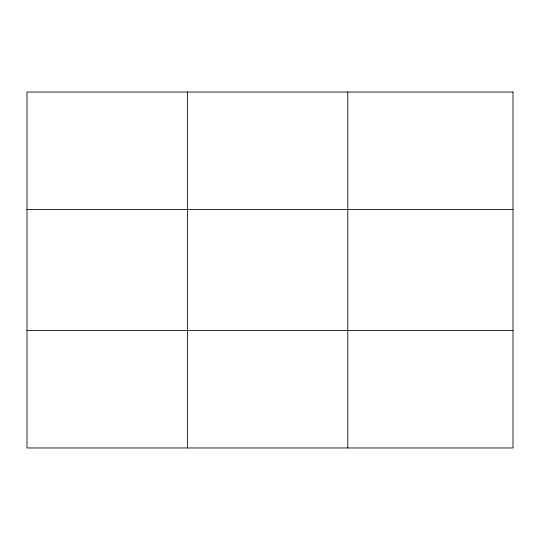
<?xml version="1.0" encoding="UTF-8"?>
<svg xmlns="http://www.w3.org/2000/svg" width="540" height="540" viewBox="0 0 540 540"><rect width="100%" height="100%" fill="white"/><g stroke="black" fill="none" stroke-linecap="round" stroke-linejoin="round"><path stroke-width="0.81" d="M187.38 92.043L187.38 447.957M347.76 92.043L347.76 447.957M27 209.493L513 209.493M27 330.507L513 330.507M513 92.043L513 447.957L27 447.957L27 92.043L513 92.043"/></g></svg>
